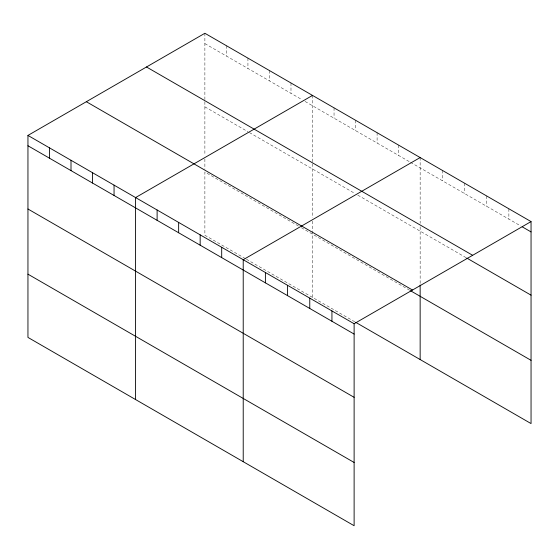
<?xml version="1.0" encoding="UTF-8"?>
<svg xmlns="http://www.w3.org/2000/svg" width="559" height="559" viewBox="0 0 559 559"><rect width="100%" height="100%" fill="white"/><g stroke="black" fill="none" stroke-linecap="round" stroke-linejoin="round"><path stroke-width="0.42" stroke-dasharray="2.79 2.1" d="M204.88 43.609L302.126 99.754M305.095 101.465L409.761 161.893M410.502 162.327L520.702 225.948M204.88 106.853L247.937 131.714M249.419 132.567L354.832 193.428M357.795 195.14L465.989 257.608M298.415 226.018L204.88 172.018L204.88 235.262L245.708 258.831M301.385 227.73L409.761 290.303M246.449 259.257L354.832 321.83M508.872 208.786L508.872 219.114M486.693 195.978L486.693 206.313M464.508 183.17L464.508 193.505M442.33 170.369L442.33 180.704M420.151 157.561L420.151 223.341M420.151 226.807L420.151 284.14M398.623 145.137L398.623 155.465M377.101 132.707L377.101 143.041M355.573 120.276L355.573 130.61M334.044 107.852L334.044 118.18M312.516 95.421L312.516 162.935M312.516 163.801L312.516 217.654M312.516 221.126L312.516 297.402M290.987 82.991L290.987 93.325M269.466 70.56L269.466 80.894M247.937 58.136L247.937 68.471M226.409 45.705L226.409 56.04M204.88 33.274L204.88 155.507M204.88 158.987L204.88 169.412"/><path stroke-width="0.84" d="M27.95 135.425L354.12 323.738L354.12 525.726L27.95 337.412L27.95 135.425L204.88 33.274L531.05 221.588L531.05 423.575L355.573 322.263M312.516 95.421L135.585 197.572L135.585 399.552M420.151 157.561L243.221 259.711L243.221 461.699M354.12 323.738L531.05 221.588M522.176 226.8L531.05 231.922M146.493 66.989L472.662 255.302M466.73 258.034L531.05 295.166M86.338 101.717L412.507 290.03M410.502 290.729L531.05 360.324M27.95 145.759L354.12 334.072M27.95 209.003L354.12 397.316M27.95 274.169L354.12 462.475M420.151 285.006L420.151 359.549M331.941 310.937L331.941 321.264M309.763 298.129L309.763 308.463M287.578 285.321L287.578 295.655M265.399 272.519L265.399 282.854M221.692 247.288L221.692 257.615M200.164 234.857L200.164 245.191M178.642 222.426L178.642 232.761M157.114 210.002L157.114 220.33M114.057 185.141L114.057 195.475M92.528 172.71L92.528 183.045M71.007 160.286L71.007 170.621M49.478 147.856L49.478 158.19"/></g></svg>
